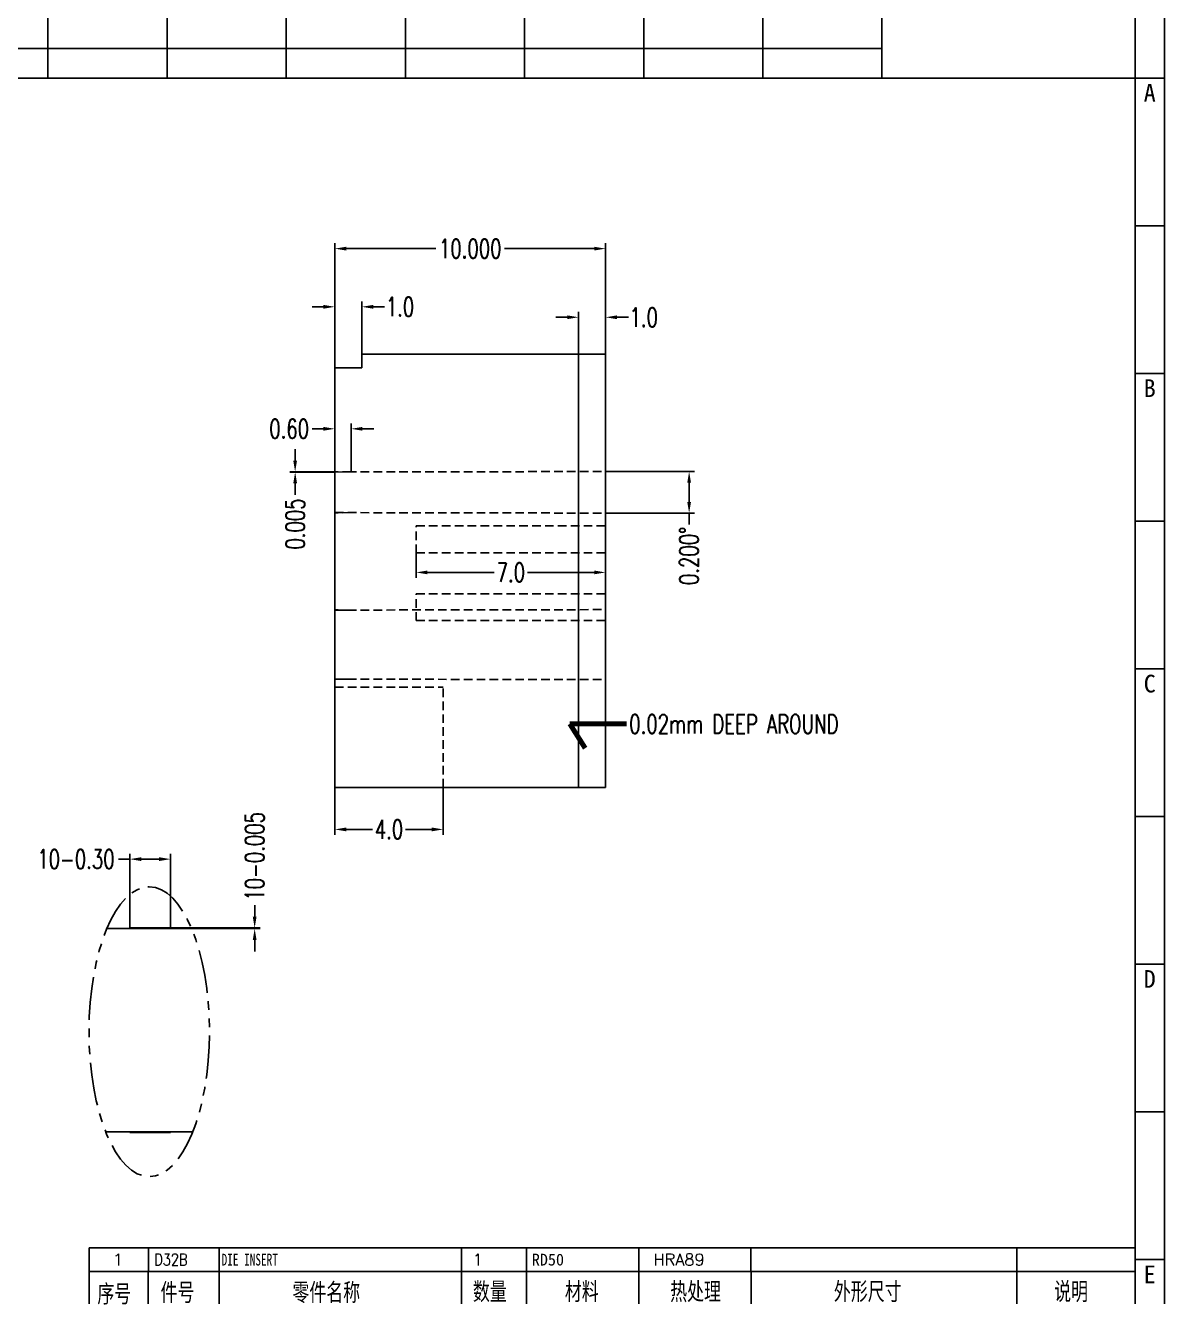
# Model space of a CAD drawing. Header units: millimetres. Extents: x -2852 to 5627, y -2271 to 1849.
# Drawn here: x -1300.47 to -1258.4, y -414.75 to -367.81 of the extents above; entities that cross this region are included whole.
import ezdxf
from ezdxf.enums import TextEntityAlignment as Align

# ---------------------------------------------------------------- set-up
doc = ezdxf.new("R2010")
doc.units = ezdxf.units.MM
doc.header["$PDSIZE"] = 3
doc.linetypes.add('DASHED2', pattern=[9.525, 6.35, -3.175])
doc.linetypes.add('PHANTOM', pattern=[63.5, 31.75, -6.35, 6.35, -6.35, 6.35, -6.35])
for name, color, linetype in [('1', 7, 'Continuous'), ('11', 4, 'DASHED2'), ('41', 1, 'Continuous'), ('PUNCH', 1, 'Continuous')]:
    doc.layers.add(name, color=color, linetype=linetype)
doc.styles.add('CH', font='仿宋_GB2312_0.ttf')
doc.styles.add('jet02', font='simplex.shx', dxfattribs={"width": 0.7})
doc.styles.add('SIMPLEX', font='SIMPLEX')
doc.styles.get("Standard").update_dxf_attribs({"font": '仿宋_GB2312_0.ttf', "width": 0.7})
doc.styles.add('tk', font='', dxfattribs={"width": 0.7})
doc.styles.add('tk 2', font='仿宋_GB2312_0.ttf', dxfattribs={"width": 0.65})
doc.styles.get('tk').set_extended_font_data('NSimSun')
doc.dimstyles.new('jet02', dxfattribs={"dimtxt": 3.5, "dimasz": 2.1, "dimexe": 1, "dimexo": 0, "dimgap": 0.5, "dimtad": 0, "dimtoh": 1, "dimdec": 3, "dimzin": 9, "dimdsep": 46, "dimtxsty": 'jet02', "dimcen": 0, "dimclrt": 256, "dimazin": 2, "dimtfac": 1, "dimtdec": 3, "dimtofl": 0, "dimtmove": 0, "dimatfit": 1, "dimfxl": 0, "dimarcsym": 0})

# ---------------------------------------------------------------- blocks, each defined once
blk = doc.blocks.new('A3-N')
at = {"layer": '1', "color": 1}
for p, q in [((420, 296.73), (420, 1)), ((420, 269.45), (414.55, 269.45)), ((420, 242.18), (414.55, 242.18)), ((420, 214.91), (414.55, 214.91)), ((420, 187.64), (414.55, 187.64)), ((420, 160.36), (414.55, 160.36)), ((420, 133.09), (414.55, 133.09)), ((420, 105.82), (414.55, 105.82)), ((420, 78.55), (414.55, 78.55)), ((420, 51.27), (414.55, 51.27)), ((222.45, 49.09), (221.45, 49.09)), ((221.45, 49.09), (221.45, 40.36)), ((222.45, 49.09), (414.55, 49.09)), ((232.36, 49.09), (232.36, 40.36)), ((245.45, 49.09), (245.45, 40.36)), ((290.18, 49.09), (290.18, 40.36)), ((302.18, 49.09), (302.18, 40.36)), ((322.91, 49.09), (322.91, 40.36)), ((343.64, 49.09), (343.64, 40.36)), ((392.73, 40.36), (392.73, 49.09))]:
    blk.add_line(p, q, dxfattribs=at)
at = {"layer": '1'}
blk.add_line((414.55, 278.18), (414.55, 284.73), dxfattribs=at)
blk.add_lwpolyline([(221.45, 5.45), (414.55, 5.45), (414.55, 291.27), (5.45, 291.27), (5.45, 5.45), (414.55, 5.45)], dxfattribs=at)
at = {"layer": '41'}
for p, q in [((213.82, 291.27), (213.82, 269.45)), ((235.82, 291.27), (235.82, 269.45)), ((257.82, 291.27), (257.82, 269.45)), ((279.82, 291.27), (279.82, 269.45)), ((301.82, 291.27), (301.82, 269.45)), ((323.82, 291.27), (323.82, 269.45)), ((345.82, 291.27), (345.82, 269.45)), ((367.82, 291.27), (367.82, 269.45)), ((367.82, 274.91), (5.45, 274.91)), ((414.55, 269.45), (5.45, 269.45))]:
    blk.add_line(p, q, dxfattribs=at)
at = {"layer": '1', "color": 1}
for s, p in [('A', (418.37, 268.36)), ('B', (418.37, 213.82)), ('C', (418.37, 159.27)), ('D', (418.37, 104.73)), ('E', (418.37, 50.18))]:
    blk.add_text(s, height=3.27, dxfattribs=at).set_placement(p, align=Align.TOP_RIGHT)
at = {"layer": '1', "color": 1, "style": 'tk 2', "width": 0.7}
for s, p in [('序号', (222.96, 43.34)), ('件号', (234.62, 43.61)), ('零件名称', (258.97, 43.61)), ('数量', (292.3, 43.78)), ('材料', (309.27, 43.78)), ('热处理', (328.71, 43.78)), ('外形尺寸', (358.94, 43.78)), ('说明', (399.61, 43.78))]:
    blk.add_text(s, height=3.273, dxfattribs=at).set_placement(p)
at = {"layer": '1', "style": 'tk 2', "width": 0.7}
for tag, p in [('PATR-NO1', (309.84, 32.96)), ('TITLE', (365.74, 30.9)), ('PATR-NO2', (309.84, 27.81)), ('DWG-NO:', (366.54, 18.14))]:
    blk.add_attdef(tag, p, '', height=3.27, dxfattribs=at)
at = {"layer": '1', "color": 1, "style": 'tk 2', "width": 0.7}
for tag, p in [('DRAW', (314.55, 7.27)), ('DATE', (334.72, 7.32))]:
    blk.add_attdef(tag, p, '', height=3.49, dxfattribs=at)
at = {"layer": '1', "style": 'tk 2', "width": 0.7}
for tag, p in [('SCALE', (376.55, 8.73)), ('SHEET', (386.6, 8.72)), ('REV', (397.38, 8.73))]:
    blk.add_attdef(tag, text='', height=2.18, dxfattribs=at).set_placement(p, align=Align.MIDDLE_LEFT)
blk = doc.blocks.new('FB3')
at = {"layer": '1', "color": 1}
for p, q in [((0, 4.36), (193.09, 4.36)), ((0, 4.36), (0, 0)), ((10.91, 4.36), (10.91, 0)), ((24, 4.36), (24, 0)), ((68.73, 4.36), (68.73, 0)), ((80.73, 4.36), (80.73, 0)), ((101.45, 4.36), (101.45, 0)), ((122.18, 4.36), (122.18, 0)), ((171.27, 0), (171.27, 4.36))]:
    blk.add_line(p, q, dxfattribs=at)
at = {"layer": '1'}
for tag, style, p in [('ITEM', 'SIMPLEX', (4.36, 2.18)), ('PARTNO', 'SIMPLEX', (12, 2.18)), ('QTY', 'SIMPLEX', (74.18, 2.18)), ('MATL', 'CH', (81.72, 2.18)), ('FINISH', 'SIMPLEX', (104.17, 2.18)), ('SPEC', 'SIMPLEX', (130.91, 2.18)), ('REMARK', 'SIMPLEX', (174.06, 2.18))]:
    blk.add_attdef(tag, text='', height=2.18, dxfattribs=dict(at, style=style)).set_placement(p, align=Align.MIDDLE_LEFT)
at = {"layer": '1', "style": 'tk', "width": 0.7}
blk.add_attdef('DIE', text='', height=2.18, dxfattribs=at).set_placement((24.43, 2.18), align=Align.MIDDLE_LEFT)
blk = doc.blocks.new('*D1910')
at = {"layer": '41', "ltscale": 0.05}
for p, q in [((-374.252, -2830.628), (-374.672, -2830.628)), ((-373.832, -2832.879), (-373.832, -2830.428)), ((-372.832, -2832.379), (-372.832, -2830.428)), ((-372.412, -2830.628), (-371.992, -2830.628))]:
    blk.add_line(p, q, dxfattribs=at)
for points in [[(-374.252, -2830.558), (-374.252, -2830.698), (-373.832, -2830.628)], [(-372.412, -2830.558), (-372.412, -2830.698), (-372.832, -2830.628)]]:
    blk.add_solid(points, dxfattribs=at)
at = {"layer": 'Defpoints', "color": 0, "ltscale": 0.05}
for p in [(-372.832, -2830.628), (-372.832, -2832.379), (-373.832, -2832.879)]:
    blk.add_point(p, dxfattribs=at)
at = {"layer": '41', "ltscale": 0.05, "insert": (-371.425, -2830.628), "char_height": 0.7, "attachment_point": 5, "style": 'jet02'}
blk.add_mtext('1.0', dxfattribs=at)
blk = doc.blocks.new('*D1911')
at = {"layer": '41', "ltscale": 0.05}
for p, q in [((-373.832, -2832.879), (-373.832, -2828.28)), ((-363.832, -2832.379), (-363.832, -2828.28)), ((-373.412, -2828.48), (-370.098, -2828.48)), ((-364.252, -2828.48), (-367.565, -2828.48))]:
    blk.add_line(p, q, dxfattribs=at)
for points in [[(-373.412, -2828.41), (-373.412, -2828.55), (-373.832, -2828.48)], [(-364.252, -2828.41), (-364.252, -2828.55), (-363.832, -2828.48)]]:
    blk.add_solid(points, dxfattribs=at)
at = {"layer": 'Defpoints', "color": 0, "ltscale": 0.05}
for p in [(-363.832, -2828.48), (-363.832, -2832.379), (-373.832, -2832.879)]:
    blk.add_point(p, dxfattribs=at)
at = {"layer": '41', "ltscale": 0.05, "insert": (-368.832, -2828.48), "char_height": 0.7, "attachment_point": 5, "style": 'jet02'}
blk.add_mtext('10.000', dxfattribs=at)
blk = doc.blocks.new('*D1912')
at = {"layer": '41', "ltscale": 0.05}
for p, q in [((-365.252, -2831.014), (-365.672, -2831.014)), ((-364.832, -2832.379), (-364.832, -2830.814)), ((-363.832, -2832.379), (-363.832, -2830.814)), ((-363.412, -2831.014), (-362.992, -2831.014))]:
    blk.add_line(p, q, dxfattribs=at)
for points in [[(-365.252, -2830.944), (-365.252, -2831.084), (-364.832, -2831.014)], [(-363.412, -2830.944), (-363.412, -2831.084), (-363.832, -2831.014)]]:
    blk.add_solid(points, dxfattribs=at)
at = {"layer": 'Defpoints', "color": 0, "ltscale": 0.05}
for p in [(-363.832, -2831.014), (-364.832, -2832.379), (-363.832, -2832.379)]:
    blk.add_point(p, dxfattribs=at)
at = {"layer": '41', "ltscale": 0.05, "insert": (-362.425, -2831.014), "char_height": 0.7, "attachment_point": 5, "style": 'jet02'}
blk.add_mtext('1.0', dxfattribs=at)
blk = doc.blocks.new('*D1913')
at = {"layer": '41', "ltscale": 0.05}
for p, q in [((-370.832, -2839.719), (-370.832, -2840.637)), ((-363.832, -2839.719), (-363.832, -2840.637)), ((-370.412, -2840.437), (-367.945, -2840.437)), ((-364.252, -2840.437), (-366.718, -2840.437))]:
    blk.add_line(p, q, dxfattribs=at)
for points in [[(-370.412, -2840.367), (-370.412, -2840.507), (-370.832, -2840.437)], [(-364.252, -2840.367), (-364.252, -2840.507), (-363.832, -2840.437)]]:
    blk.add_solid(points, dxfattribs=at)
at = {"layer": 'Defpoints', "color": 0, "ltscale": 0.05}
for p in [(-370.832, -2839.719), (-363.832, -2839.719), (-363.832, -2840.437)]:
    blk.add_point(p, dxfattribs=at)
at = {"layer": '41', "ltscale": 0.05, "insert": (-367.332, -2840.437), "char_height": 0.7, "attachment_point": 5, "style": 'jet02'}
blk.add_mtext('7.0', dxfattribs=at)
blk = doc.blocks.new('*D1914')
at = {"layer": '41', "ltscale": 0.05}
for p, q in [((-373.832, -2848.379), (-373.832, -2850.128)), ((-369.832, -2848.379), (-369.832, -2850.128)), ((-373.412, -2849.928), (-372.445, -2849.928)), ((-370.252, -2849.928), (-371.218, -2849.928))]:
    blk.add_line(p, q, dxfattribs=at)
for points in [[(-373.412, -2849.858), (-373.412, -2849.998), (-373.832, -2849.928)], [(-370.252, -2849.858), (-370.252, -2849.998), (-369.832, -2849.928)]]:
    blk.add_solid(points, dxfattribs=at)
at = {"layer": 'Defpoints', "color": 0, "ltscale": 0.05}
for p in [(-373.832, -2848.379), (-369.832, -2848.379), (-373.832, -2849.928)]:
    blk.add_point(p, dxfattribs=at)
at = {"layer": '41', "ltscale": 0.05, "insert": (-371.832, -2849.928), "char_height": 0.7, "attachment_point": 5, "style": 'jet02'}
blk.add_mtext('4.0', dxfattribs=at)
blk = doc.blocks.new('*D1915')
at = {"layer": '41', "ltscale": 0.05}
for p, q in [((-363.832, -2836.711), (-360.548, -2836.705)), ((-363.832, -2838.246), (-360.548, -2838.252))]:
    blk.add_line(p, q, dxfattribs=at)
for start, end in [(359.95435, 0.04565), (359.84565, 359.9)]:
    blk.add_arc((-803.549, -2837.479), 442.802, start, end, dxfattribs=at)
for points in [[(-360.818, -2837.126), (-360.678, -2837.126), (-360.748, -2836.706)], [(-360.678, -2837.832), (-360.818, -2837.831), (-360.748, -2838.251)]]:
    blk.add_solid(points, dxfattribs=at)
at = {"layer": 'Defpoints', "color": 0, "ltscale": 0.05}
for p in [(-373.832, -2836.729), (-363.832, -2836.711), (-360.748, -2837.221), (-373.832, -2838.229), (-363.832, -2838.246)]:
    blk.add_point(p, dxfattribs=at)
at = {"layer": '41', "ltscale": 0.05, "insert": (-360.752, -2839.833), "char_height": 0.7, "attachment_point": 5, "rotation": 89.8457, "style": 'jet02'}
blk.add_mtext('0.200°', dxfattribs=at)
blk = doc.blocks.new('*D1916')
at = {"layer": '41', "ltscale": 0.05}
for p, q in [((-373.832, -2836.724), (-373.832, -2834.933)), ((-373.232, -2836.728), (-373.232, -2834.933)), ((-374.252, -2835.133), (-374.672, -2835.133)), ((-372.812, -2835.133), (-372.392, -2835.133))]:
    blk.add_line(p, q, dxfattribs=at)
for points in [[(-374.252, -2835.063), (-374.252, -2835.203), (-373.832, -2835.133)], [(-372.812, -2835.063), (-372.812, -2835.203), (-373.232, -2835.133)]]:
    blk.add_solid(points, dxfattribs=at)
at = {"layer": 'Defpoints', "color": 0, "ltscale": 0.05}
for p in [(-373.832, -2835.133), (-373.832, -2836.724), (-373.232, -2836.728)]:
    blk.add_point(p, dxfattribs=at)
at = {"layer": '41', "ltscale": 0.05, "insert": (-375.518, -2835.133), "char_height": 0.7, "attachment_point": 5, "style": 'jet02'}
blk.add_mtext('0.60', dxfattribs=at)
blk = doc.blocks.new('*D1917')
at = {"layer": '41', "ltscale": 0.05}
for p, q in [((-375.297, -2836.304), (-375.297, -2835.884)), ((-373.832, -2836.724), (-375.497, -2836.724)), ((-373.832, -2836.729), (-375.497, -2836.729)), ((-375.297, -2837.149), (-375.297, -2837.569))]:
    blk.add_line(p, q, dxfattribs=at)
for points in [[(-375.367, -2836.304), (-375.227, -2836.304), (-375.297, -2836.724)], [(-375.367, -2837.149), (-375.227, -2837.149), (-375.297, -2836.729)]]:
    blk.add_solid(points, dxfattribs=at)
at = {"layer": 'Defpoints', "color": 0, "ltscale": 0.05}
for p in [(-375.297, -2836.729), (-373.832, -2836.724), (-373.832, -2836.729)]:
    blk.add_point(p, dxfattribs=at)
at = {"layer": '41', "ltscale": 0.05, "insert": (-375.297, -2838.649), "char_height": 0.7, "attachment_point": 5, "rotation": 90, "style": 'jet02'}
blk.add_mtext('0.005', dxfattribs=at)
blk = doc.blocks.new('*D1919')
at = {"layer": '41', "ltscale": 0.05}
for p, q in [((-376.792, -2853.147), (-376.792, -2852.727)), ((-379.901, -2853.567), (-376.592, -2853.567)), ((-379.901, -2853.592), (-376.592, -2853.592)), ((-376.792, -2854.012), (-376.792, -2854.432))]:
    blk.add_line(p, q, dxfattribs=at)
for points in [[(-376.862, -2853.147), (-376.722, -2853.147), (-376.792, -2853.567)], [(-376.862, -2854.012), (-376.722, -2854.012), (-376.792, -2853.592)]]:
    blk.add_solid(points, dxfattribs=at)
at = {"layer": 'Defpoints', "color": 0, "ltscale": 0.05}
for p in [(-379.901, -2853.567), (-379.901, -2853.592), (-376.792, -2853.567)]:
    blk.add_point(p, dxfattribs=at)
at = {"layer": '41', "ltscale": 0.05, "insert": (-376.792, -2850.923), "char_height": 0.7, "attachment_point": 5, "rotation": 90, "style": 'jet02'}
blk.add_mtext('10-0.005', dxfattribs=at)
blk = doc.blocks.new('*D1920')
at = {"layer": '41', "ltscale": 0.05}
for p, q in [((-381.401, -2853.567), (-381.401, -2850.825)), ((-379.901, -2853.567), (-379.901, -2850.825)), ((-381.401, -2851.025), (-381.821, -2851.025)), ((-380.321, -2851.025), (-380.981, -2851.025))]:
    blk.add_line(p, q, dxfattribs=at)
for points in [[(-380.981, -2850.955), (-380.981, -2851.095), (-381.401, -2851.025)], [(-380.321, -2850.955), (-380.321, -2851.095), (-379.901, -2851.025)]]:
    blk.add_solid(points, dxfattribs=at)
at = {"layer": 'Defpoints', "color": 0, "ltscale": 0.05}
for p in [(-379.901, -2851.025), (-381.401, -2853.567), (-379.901, -2853.567)]:
    blk.add_point(p, dxfattribs=at)
at = {"layer": '41', "ltscale": 0.05, "insert": (-383.391, -2851.025), "char_height": 0.7, "attachment_point": 5, "style": 'jet02'}
blk.add_mtext('10-0.30', dxfattribs=at)

msp = doc.modelspace()

# ---------------------------------------------------------------- linework, layer by layer
at = {"layer": '1', "ltscale": 0.05}
for p, q in [((-1288.0393, -379.9488), (-1279.0393, -379.9488)), ((-1288.0393, -380.4488), (-1288.0393, -379.9488)), ((-1279.0393, -395.9488), (-1279.0393, -379.9488)), ((-1289.0393, -395.9488), (-1289.0393, -380.4488)), ((-1289.0393, -380.4488), (-1288.0393, -380.4488)), ((-1289.0393, -395.9488), (-1279.0393, -395.9488))]:
    msp.add_line(p, q, dxfattribs=at)
at = {"layer": '1', "color": 3, "ltscale": 0.05}
for p, q in [((-1280.0393, -395.9488), (-1280.0393, -379.9488)), ((-1296.6088, -401.1619), (-1296.6088, -401.1369)), ((-1295.1088, -401.1619), (-1295.1088, -401.1369)), ((-1296.6088, -408.6619), (-1296.6088, -408.6869)), ((-1295.1088, -408.6619), (-1295.1088, -408.6869))]:
    msp.add_line(p, q, dxfattribs=at)
for points in [[(-1295.1088, -401.1369), (-1296.6088, -401.1369)], [(-1295.1088, -408.6869), (-1296.6088, -408.6869)]]:
    msp.add_lwpolyline(points, dxfattribs=at)
at = {"layer": '11', "ltscale": 0.05}
for p, q in [((-1289.0393, -384.2988), (-1279.0393, -384.2814)), ((-1289.0393, -385.7988), (-1279.0393, -385.8163)), ((-1286.0393, -386.2888), (-1279.0393, -386.2888)), ((-1286.0393, -387.2888), (-1286.0393, -386.2888)), ((-1286.0393, -387.2888), (-1279.0393, -387.2888)), ((-1286.0393, -388.7988), (-1279.0393, -388.7988)), ((-1286.0393, -389.7887), (-1286.0393, -388.7988)), ((-1289.0393, -389.3988), (-1279.0393, -389.3814)), ((-1286.0393, -389.7887), (-1279.0393, -389.7887)), ((-1289.0393, -391.9488), (-1279.0393, -391.9663)), ((-1289.0393, -392.2488), (-1285.0393, -392.2488)), ((-1285.0393, -395.9488), (-1285.0393, -392.2488))]:
    msp.add_line(p, q, dxfattribs=at)
at = {"layer": '11', "color": 3, "ltscale": 0.05}
for p, q in [((-1288.4393, -384.2978), (-1289.0393, -384.2938)), ((-1288.4393, -385.7999), (-1289.0393, -385.8038)), ((-1288.4393, -389.3978), (-1289.0393, -389.3938)), ((-1288.4393, -391.9499), (-1289.0393, -391.9538))]:
    msp.add_line(p, q, dxfattribs=at)
at = {"layer": '41', "color": 6, "linetype": 'PHANTOM', "ltscale": 0.05}
msp.add_ellipse((-1295.8926, -404.9683), major_axis=(0, 5.352), ratio=0.4156448, dxfattribs=at)
at = {"layer": 'PUNCH', "color": 1, "ltscale": 0.05}
for points in [[(-1294.3288, -401.1619), (-1297.4564, -401.1619)], [(-1297.5024, -408.6619), (-1294.2828, -408.6619)]]:
    msp.add_lwpolyline(points, dxfattribs=at)

# ---------------------------------------------------------------- block references
at = {"layer": '1', "ltscale": 0.05, "xscale": 0.2000000000000455, "yscale": 0.2000000000000455, "zscale": 0.2000000000000455}
msp.add_blockref('A3-N', (-1342.3987, -423.6399), dxfattribs=at)
at = {"layer": '1', "ltscale": 0.05}
ref = msp.add_blockref('FB3', (-1298.1078, -413.8217), dxfattribs=dict(at, xscale=0.2000000000000455, yscale=0.2000000000000455, zscale=0.2000000000000455))
ref.add_attrib('PARTNO', 'D32B', dxfattribs={"height": 0.43636, "style": 'SIMPLEX', "width": 0.8}).set_placement((-1295.7078, -413.3854), align=Align.MIDDLE_LEFT)
ref.add_attrib('ITEM', '1', dxfattribs={"height": 0.4364, "style": 'SIMPLEX'}).set_placement((-1297.235, -413.3854), align=Align.MIDDLE_LEFT)
ref.add_attrib('DIE', 'DIE INSERT', dxfattribs={"height": 0.43636, "style": 'tk', "width": 0.7}).set_placement((-1293.2217, -413.3854), align=Align.MIDDLE_LEFT)
ref.add_attrib('QTY', '1', dxfattribs={"height": 0.4364, "style": 'SIMPLEX'}).set_placement((-1283.9479, -413.3854), align=Align.MIDDLE_LEFT)
ref.add_attrib('MATL', 'RD50', dxfattribs={"height": 0.43636, "style": 'CH'}).set_placement((-1281.7646, -413.3854), align=Align.MIDDLE_LEFT)
ref.add_attrib('FINISH', 'HRA89', dxfattribs={"height": 0.43636, "style": 'SIMPLEX'}).set_placement((-1277.2732, -413.3854), align=Align.MIDDLE_LEFT)

# ---------------------------------------------------------------- texts
at = {"layer": '41', "ltscale": 0.05, "insert": (-1278.1673, -393.6051), "char_height": 0.7, "attachment_point": 4, "style": 'jet02'}
msp.add_mtext('0.02mm DEEP AROUND', dxfattribs=at)

# ---------------------------------------------------------------- dimensions: what is measured, and where the dimension line sits
at = {"layer": '41', "ltscale": 0.05}
for base, p1, p2, override, picture, middle in [((-1279.0393, -376.0501), (-1289.0393, -380.4488), (-1279.0393, -379.9488), {"dimscale": 0.2, "dimtoh": 0, "dimzin": 1, "dimclrd": 256, "dimclre": 256, "dimadec": 3, "dimazin": 0, "dimatfit": 3, "dimlwd": 65535, "dimlwe": 65535}, '*D1911', (-1284.0393, -376.0501)), ((-1288.0393, -378.1984), (-1289.0393, -380.4488), (-1288.0393, -379.9488), {"dimscale": 0.2, "dimtoh": 0, "dimdec": 1, "dimzin": 1, "dimclrd": 256, "dimclre": 256, "dimadec": 1, "dimazin": 0, "dimatfit": 3, "dimlwd": 65535, "dimlwe": 65535}, '*D1910', (-1286.6326, -378.1984)), ((-1279.0393, -378.584), (-1280.0393, -379.9488), (-1279.0393, -379.9488), {"dimscale": 0.2, "dimtoh": 0, "dimdec": 1, "dimzin": 1, "dimclrd": 256, "dimclre": 256, "dimadec": 1, "dimazin": 0, "dimatfit": 3, "dimlwd": 65535, "dimlwe": 65535}, '*D1912', (-1277.6326, -378.584)), ((-1289.0393, -382.7032), (-1288.4393, -384.2978), (-1289.0393, -384.2938), {"dimscale": 0.2, "dimtoh": 0, "dimdec": 2, "dimzin": 1, "dimclrd": 256, "dimclre": 256, "dimazin": 0, "dimatfit": 3, "dimlwd": 65535, "dimlwe": 65535}, '*D1916', (-1290.7259, -382.7032)), ((-1279.0393, -388.0076), (-1286.0393, -387.2888), (-1279.0393, -387.2888), {"dimscale": 0.2, "dimtoh": 0, "dimdec": 1, "dimzin": 1, "dimclrd": 256, "dimclre": 256, "dimadec": 1, "dimazin": 0, "dimatfit": 3, "dimlwd": 65535, "dimlwe": 65535}, '*D1913', (-1282.5393, -388.0076)), ((-1289.0393, -397.4978), (-1285.0393, -395.9488), (-1289.0393, -395.9488), {"dimscale": 0.2, "dimtoh": 0, "dimdec": 1, "dimzin": 1, "dimclrd": 256, "dimclre": 256, "dimadec": 1, "dimazin": 0, "dimatfit": 3, "dimlwd": 65535, "dimlwe": 65535}, '*D1914', (-1287.0393, -397.4978))]:
    dim = msp.add_linear_dim(base=base, p1=p1, p2=p2, dimstyle='jet02', override=override, dxfattribs=at)
    dim.commit()
    dim.dimension.update_dxf_attribs({"geometry": picture, "text_midpoint": middle, "insert": (-915.2077, 2452.4298)})
dim = msp.add_linear_dim(base=(-1290.5049, -384.2988), p1=(-1289.0393, -384.2938), p2=(-1289.0393, -384.2988), angle=90, dimstyle='jet02', override={"dimscale": 0.2, "dimtoh": 0, "dimzin": 1, "dimclrd": 256, "dimclre": 256, "dimadec": 3, "dimazin": 0, "dimatfit": 3, "dimlwd": 65535, "dimlwe": 65535}, dxfattribs=at)
dim.commit()
dim.dimension.update_dxf_attribs({"geometry": '*D1917', "text_midpoint": (-1290.5049, -386.2188), "insert": (-915.2077, 2452.4298)})
dim = msp.add_angular_dim_2l(base=(-1275.9552, -384.7912), line1=((-1289.0393, -385.7988), (-1279.0393, -385.8163)), line2=((-1289.0393, -384.2988), (-1279.0393, -384.2814)), dimstyle='jet02', override={"dimscale": 0.2, "dimtoh": 0, "dimzin": 1, "dimclrd": 256, "dimclre": 256, "dimadec": 3, "dimazin": 0, "dimatfit": 3, "dimlwd": 65535, "dimlwe": 65535}, dxfattribs=at)
dim.commit()
dim.dimension.update_dxf_attribs({"geometry": '*D1915', "text_midpoint": (-1275.9599, -387.4033), "insert": (-915.2077, 2452.4298)})
dim = msp.add_linear_dim(base=(-1291.9996, -401.1369), p1=(-1295.1088, -401.1619), p2=(-1295.1088, -401.1369), angle=90, text='10-<>', dimstyle='jet02', override={"dimscale": 0.2, "dimtoh": 0, "dimlfac": 0.2, "dimzin": 1, "dimclrd": 256, "dimclre": 256, "dimadec": 3, "dimazin": 0, "dimatfit": 3, "dimlwd": 65535, "dimlwe": 65535}, dxfattribs=at)
dim.commit()
dim.dimension.update_dxf_attribs({"geometry": '*D1919', "text_midpoint": (-1291.9996, -398.4935), "insert": (-915.2077, 2452.4298)})
dim = msp.add_linear_dim(base=(-1295.1088, -398.5953), p1=(-1296.6088, -401.1369), p2=(-1295.1088, -401.1369), text='10-<>', dimstyle='jet02', override={"dimscale": 0.2, "dimtoh": 0, "dimdec": 2, "dimlfac": 0.2, "dimzin": 1, "dimclrd": 256, "dimclre": 256, "dimadec": 3, "dimazin": 0, "dimatfit": 3, "dimlwd": 65535, "dimlwe": 65535}, dxfattribs=at)
dim.commit()
dim.dimension.update_dxf_attribs({"geometry": '*D1920', "text_midpoint": (-1298.5988, -398.5953), "dimtype": 128, "insert": (-915.2077, 2452.4298)})

# ---------------------------------------------------------------- leaders
at = {"layer": '41', "ltscale": 0.05, "annotation_type": 0, "has_hookline": 1, "hookline_direction": 0, "text_width": 8.6567}
msp.add_leader([(-1279.7957, -394.4974), (-1280.3673, -393.6051), (-1278.2673, -393.6051)], dimstyle='jet02', override={"dimscale": 0.2, "dimtoh": 0, "dimdec": 1, "dimzin": 1, "dimclrd": 256, "dimclre": 256, "dimadec": 1, "dimazin": 0, "dimatfit": 3, "dimlwd": 65535, "dimlwe": 65535}, dxfattribs=at)

doc.saveas('drawing.dxf')
